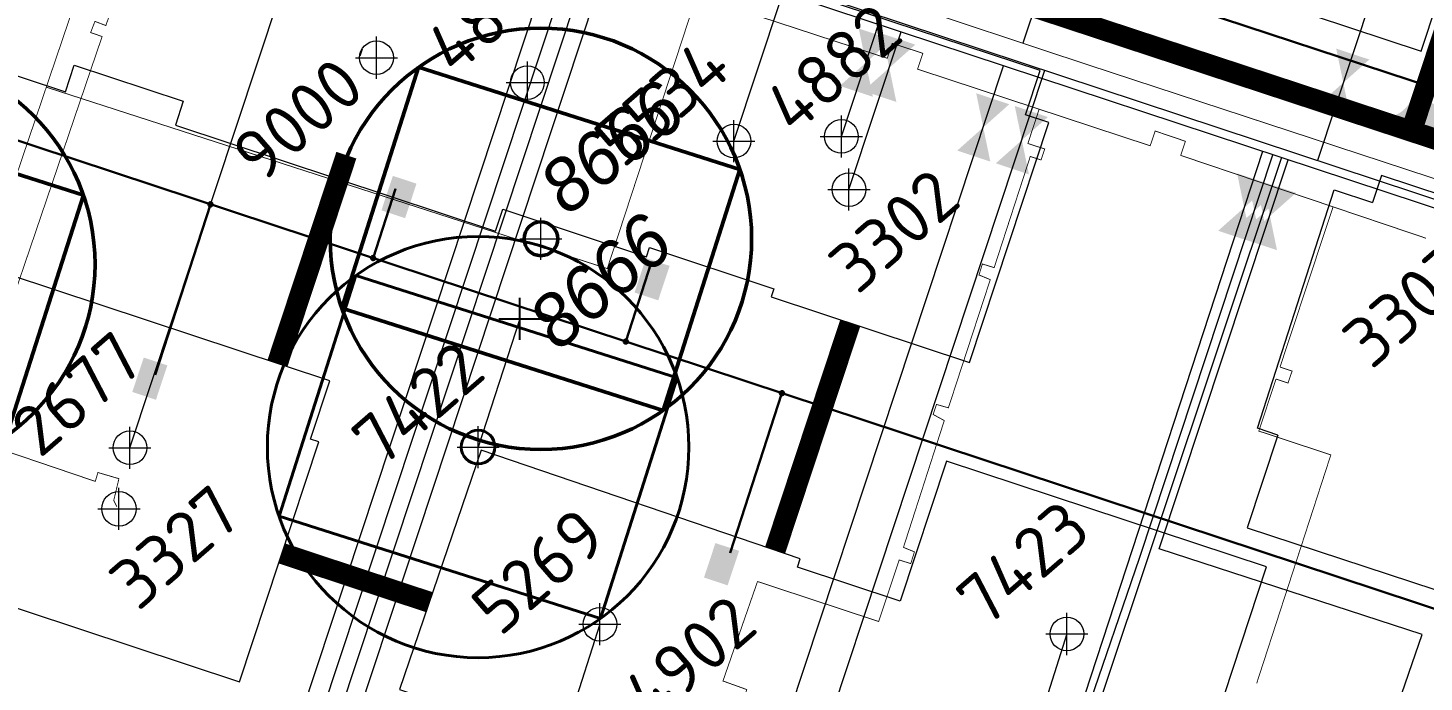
# Model space of a CAD drawing. Header units: millimetres. Extents: x 519 to 9564855, y -810 to 5021775.
# Drawn here: x 9542278.3 to 9542609.5, y 4997263.8 to 4997419.1 of the extents above; entities that cross this region are included whole.
import ezdxf

# ---------------------------------------------------------------- set-up
doc = ezdxf.new("R2010")
doc.units = ezdxf.units.MM
doc.header["$LTSCALE"] = 2
doc.header["$MEASUREMENT"] = 0
doc.header["$PDMODE"] = 2
doc.header["$PDSIZE"] = 5
doc.linetypes.add('92051501$0$DASHED', pattern=[0.75, 0.5, -0.25])
for name, color, linetype in [('164 скв. на 2011 год (измененные)', 121, 'Continuous'), ('42 доп. скв. на 2009 год', 96, 'Continuous'), ('Existing roads', 41, 'Continuous'), ('new 100 wells', 131, 'Continuous'), ('OilColl&Flowlines', 3, 'Continuous'), ('Stage 12 wells.Text&Frame', 52, 'Continuous'), ('Wels of 13phase', 200, 'Continuous'), ('Скважины  2018 года', 7, 'Continuous'), ('Скважины - Конфликты наземки', 92, 'Continuous'), ('Скважины 2019г.', 241, 'Continuous'), ('Скважины на 2021 год', 7, 'Continuous'), ('Скважины на 2025 год _ОСМОТР', 5, 'Continuous')]:
    doc.layers.add(name, color=color, linetype=linetype)
for name, color, linetype, lineweight in [('200 скв. на 2010 год', 61, 'Continuous', 0), ('WELLS(drilled after 2000y)', 6, 'Continuous', 40), ('Скважины на 2023 год', 201, 'Continuous', 20), ('Скважины на 2024 год- Резерв', 202, 'Continuous', 25), ('Скважины на 2026', 222, 'Continuous', 50), ('Электро', 1, 'Continuous', 30), ('Электроснаб', 1, 'Continuous', 18), ('Электроснабжене', 1, 'Continuous', 18)]:
    doc.layers.add(name, color=color, linetype=linetype, lineweight=lineweight)
doc.styles.add('Elect', font='isocpeur.ttf')
doc.styles.add('GeoApp', font='', dxfattribs={"height": 1})
doc.styles.add('Line_GUGK', font='')
doc.styles.get('GeoApp').set_extended_font_data('D431', italic=True)
doc.styles.get('Line_GUGK').set_extended_font_data('Bm431', italic=True)

msp = doc.modelspace()

# ---------------------------------------------------------------- hatches: boundary and pattern name
at = {"layer": 'Existing roads', "lineweight": 0}
msp.add_hatch(color=256, dxfattribs=at).paths.add_polyline_path([(9542617.32909, 4997391.51965, -0.406846034), (9542612.50759, 4997400.81569), (9542606.80679, 4997402.70198, -0.406846034), (9542597.39213, 4997398.11643)])
at = {"layer": 'Электро'}
for points in [[(9542362.17731, 4997375.76552), (9542367.78955, 4997373.90853), (9542370.49678, 4997382.09039), (9542364.88454, 4997383.94738)], [(9542422.22984, 4997356.25327), (9542427.84207, 4997354.39629), (9542430.5493, 4997362.57815), (9542424.93706, 4997364.43513)], [(9542303.06537, 4997332.63828), (9542308.67761, 4997330.78129), (9542311.38483, 4997338.96315), (9542305.7726, 4997340.82014)], [(9542447.02068, 4997294.9212), (9542441.40845, 4997296.77819), (9542438.70122, 4997288.59633), (9542444.31345, 4997286.73934)]]:
    msp.add_hatch(color=256, dxfattribs=at).paths.add_polyline_path(points)
at = {"layer": 'Электроснаб', "linetype": '92051501$0$DASHED', "lineweight": 0}
for points in [[(9542362.17731, 4997375.76552), (9542367.78955, 4997373.90853), (9542370.49678, 4997382.09039), (9542364.88454, 4997383.94738)], [(9542422.22984, 4997356.25327), (9542427.84207, 4997354.39629), (9542430.5493, 4997362.57815), (9542424.93706, 4997364.43513)], [(9542303.06537, 4997332.63828), (9542308.67761, 4997330.78129), (9542311.38483, 4997338.96315), (9542305.7726, 4997340.82014)], [(9542447.02068, 4997294.9212), (9542441.40845, 4997296.77819), (9542438.70122, 4997288.59633), (9542444.31345, 4997286.73934)]]:
    msp.add_hatch(color=1, dxfattribs=at).paths.add_polyline_path(points)
at = {"layer": 'Электроснабжене', "linetype": '92051501$0$DASHED', "lineweight": 0}
for points in [[(9542362.17731, 4997375.76552), (9542367.78955, 4997373.90853), (9542370.49678, 4997382.09039), (9542364.88454, 4997383.94738)], [(9542422.22984, 4997356.25327), (9542427.84207, 4997354.39629), (9542430.5493, 4997362.57815), (9542424.93706, 4997364.43513)], [(9542303.06537, 4997332.63828), (9542308.67761, 4997330.78129), (9542311.38483, 4997338.96315), (9542305.7726, 4997340.82014)], [(9542447.02068, 4997294.9212), (9542441.40845, 4997296.77819), (9542438.70122, 4997288.59633), (9542444.31345, 4997286.73934)]]:
    msp.add_hatch(color=1, dxfattribs=at).paths.add_polyline_path(points)

# ---------------------------------------------------------------- linework, layer by layer
at = {"layer": '164 скв. на 2011 год (измененные)', "color": 0, "linetype": 'ByBlock', "lineweight": 0}
msp.add_lwpolyline([(9542574.87002, 4997322.40357), (9542567.58202, 4997300.37759), (9542634.46707, 4997278.35872), (9542640.2538, 4997295.94148)], dxfattribs=at)
at = {"layer": '42 доп. скв. на 2009 год', "color": 0, "linetype": 'ByBlock', "lineweight": 0}
for points in [[(9542289.28225, 4997410.21502), (9542315.15978, 4997401.65261), (9542315.15978, 4997401.65261)], [(9542455.2674, 4997357.15181), (9542454.62218, 4997355.20182), (9542501.66255, 4997339.63701), (9542520.51798, 4997396.62241), (9542514.95697, 4997398.46245)], [(9542574.87002, 4997322.40357), (9542569.99735, 4997324.01585), (9542588.23745, 4997380.66299), (9542597.31826, 4997377.65831)]]:
    msp.add_lwpolyline(points, dxfattribs=at)
msp.add_circle((9542473.1, 4997380.7), 4, dxfattribs=at)
msp.add_point((9542473.1, 4997380.7), dxfattribs=at)
at = {"layer": 'DEFPOINTS', "color": 1, "lineweight": 0, "ltscale": 80}
msp.add_point((9542471, 4997393), dxfattribs=at)
at = {"layer": 'Existing roads', "lineweight": 0}
msp.add_line((9542116.83, 4997555.89), (9543666.82, 4997045.14), dxfattribs=at)
at = {"layer": 'Existing roads', "color": 3, "linetype": 'ByBlock', "lineweight": 0, "ltscale": 80}
msp.add_line((9542471.3, 4997393.3), (9542480.75547, 4997421.87656), dxfattribs=at)
at = {"layer": 'Existing roads', "lineweight": 0, "const_width": 5, "flags": 128}
for points in [[(9542116.88988, 4997555.89), (9542853.50174, 4997313.14322)], [(9542637.21537, 4997487.33865), (9542606.50942, 4997394.53831)], [(9542353.85213, 4997388.85002), (9542337.50033, 4997339.43119)], [(9542473.38962, 4997348.99201), (9542455.5578, 4997295.0426)]]:
    msp.add_lwpolyline(points, dxfattribs=at)
at = {"layer": 'new 100 wells', "color": 0, "linetype": 'ByBlock', "lineweight": 0}
msp.add_lwpolyline([(9542485.25376, 4997283.00026), (9542460.87354, 4997291.06724)], dxfattribs=at)
at = {"layer": 'OilColl&Flowlines', "lineweight": 0}
for p, q in [((9542695.19707, 4997348.73558, 0), (9540718.01393, 4998002.8832)), ((9542628.7, 4997521.9), (9542584.27089, 4997387.62518)), ((9542209.11018, 4997511.75906), (9542695.84349, 4997350.70783)), ((9542480.2128, 4997289.98318), (9542519.60101, 4997409.02327))]:
    msp.add_line(p, q, dxfattribs=at)
at = {"layer": 'OilColl&Flowlines', "linetype": 'ByBlock', "lineweight": 0}
msp.add_line((9542302.5, 4997319.4), (9542350.65176, 4997464.92552), dxfattribs=at)
at = {"layer": 'OilColl&Flowlines', "linetype": 'ByBlock', "lineweight": 0, "ltscale": 80}
for p, q in [((9542320.1136, 4997186.51457), (9542405.45262, 4997444.59591, 0)), ((9542334.08209, 4997214.2519, 0), (9542409.81286, 4997443.15335, 0)), ((9542337.94612, 4997213.03443, 0), (9542413.65871, 4997441.88097, 0)), ((9542343.49378, 4997216.33453), (9542417.67495, 4997440.55222, 0)), ((9542473.1, 4997380.7), (9542485.47997, 4997418.11931, 0)), ((9542458.99517, 4997256.53197), (9542509.79406, 4997410.07513, 0)), ((9542571.22986, 4997389.74944, 0), (9542484.81796, 4997125.88915, 0)), ((9542541.99328, 4997293.16773), (9542573.67875, 4997388.93924, 0)), ((9542575.68655, 4997388.27497, 0), (9542490.65285, 4997133.21876, 0)), ((9542546.69502, 4997295.37777), (9542577.25758, 4997387.7552, 0)), ((9542520.28294, 4997229.71205), (9542541.99328, 4997293.16773)), ((9542609.0805, 4997275.05887), (9542546.69502, 4997295.37777)), ((9542524.8, 4997275.2), (9542494.87553, 4997180.93814, 49.65175)), ((9542590.1, 4997220), (9542609.0805, 4997275.05887))]:
    msp.add_line(p, q, dxfattribs=at)
at = {"layer": 'OilColl&Flowlines', "color": 3, "lineweight": 0}
msp.add_line((9542469.2, 4997256.7), (9542480.2128, 4997289.98318), dxfattribs=at)
at = {"layer": 'OilColl&Flowlines', "color": 3, "linetype": 'ByBlock', "lineweight": 0, "ltscale": 80, "const_width": 0.2}
msp.add_lwpolyline([(9542433.52423, 4997852.13291), (9542298.12325, 4997450.66014), (9542298.12325, 4997450.66014), (9542234.11464, 4997261.67999)], dxfattribs=at)
at = {"layer": 'OilColl&Flowlines', "linetype": 'ByBlock', "lineweight": 0, "ltscale": 200, "const_width": 0.2}
msp.add_lwpolyline([(9542282.73511, 4997404.97693), (9542415.75477, 4997361.93436), (9542441.21901, 4997439.71558), (9542528.41702, 4997410.76073), (9542581.47802, 4997393.32576), (9542741.87097, 4997340.58789), (9542720.78303, 4997276.82783), (9542791.66302, 4997254.30651)], dxfattribs=at)
at = {"layer": 'OilColl&Flowlines', "lineweight": 0}
for points in [[(9542483.27648, 4997416.32279), (9542477.09646, 4997410.81822), (9542475.41938, 4997418.92256)], [(9542488.84086, 4997415.10286, 0), (9542482.66084, 4997409.59829, 0), (9542480.98376, 4997417.70263, 0)], [(9542596.54979, 4997411.56194), (9542590.36977, 4997406.05737), (9542588.69269, 4997414.16171)], [(9542478.77354, 4997402.71388), (9542470.91644, 4997405.31365), (9542477.09646, 4997410.81822)], [(9542484.33792, 4997401.49395, 0), (9542476.48082, 4997404.09373, 0), (9542482.66084, 4997409.59829, 0)], [(9542592.04685, 4997397.95303), (9542584.18975, 4997400.5528), (9542590.36977, 4997406.05737)], [(9542511.13515, 4997400.9537, 0), (9542504.95513, 4997395.44913, 0), (9542503.27805, 4997403.55347, 0)], [(9542520.28767, 4997397.92564), (9542514.10764, 4997392.42107), (9542512.43056, 4997400.52541)], [(9542506.63221, 4997387.34479, 0), (9542498.77511, 4997389.94456, 0), (9542504.95513, 4997395.44913, 0)], [(9542515.78472, 4997384.31673), (9542507.92762, 4997386.91651), (9542514.10764, 4997392.42107)], [(9542568.53902, 4997368.30757, 0), (9542560.68192, 4997370.90735, 0), (9542566.86194, 4997376.41191, 0)], [(9542570.95365, 4997367.52919, 0), (9542563.09654, 4997370.12896, 0), (9542569.27657, 4997375.63353, 0)], [(9542572.93229, 4997366.87894, 0), (9542565.07519, 4997369.47871, 0), (9542571.25521, 4997374.98328, 0)], [(9542574.64749, 4997366.30711, 0), (9542566.79038, 4997368.90688, 0), (9542572.9704, 4997374.41145, 0)]]:
    msp.add_solid(points, dxfattribs=at)
at = {"layer": 'OilColl&Flowlines', "linetype": 'ByBlock', "lineweight": 0}
for points in [[(9542573.04205, 4997381.91656, 0), (9542566.86203, 4997376.412, 0), (9542565.18495, 4997384.51634, 0)], [(9542575.45668, 4997381.13818, 0), (9542569.27666, 4997375.63361, 0), (9542567.59958, 4997383.73795, 0)], [(9542577.43532, 4997380.48793, 0), (9542571.2553, 4997374.98336, 0), (9542569.57822, 4997383.0877, 0)], [(9542579.15052, 4997379.91609), (9542572.9705, 4997374.41153), (9542571.29341, 4997382.51587)]]:
    msp.add_solid(points, dxfattribs=at)
at = {"layer": 'Stage 12 wells.Text&Frame', "color": 0, "linetype": 'ByBlock', "lineweight": 0}
for points in [[(9542514.95697, 4997398.46245), (9542518.41798, 4997408.92241), (9542442.43745, 4997434.06299), (9542439.70296, 4997425.79873)], [(9542672.02554, 4997348.66968), (9542675.41798, 4997358.92241), (9542599.43745, 4997384.06299), (9542597.31826, 4997377.65831)]]:
    msp.add_lwpolyline(points, dxfattribs=at)
msp.add_circle((9542471.3, 4997393.3), 4, dxfattribs=at)
msp.add_point((9542471.3, 4997393.3), dxfattribs=at)
at = {"layer": 'WELLS(drilled after 2000y)', "color": 6, "lineweight": 0, "const_width": 0.2}
for points in [[(9542609.994, 4997369.14), (9542551.79008, 4997388.8095), (9542552.921, 4997392.156), (9542545.74484, 4997394.59125), (9542544.556, 4997391.088), (9542489.375, 4997409.28), (9542490.6255, 4997413.04088), (9542483.34995, 4997415.40877), (9542482.194, 4997411.857), (9542426.745, 4997430.023), (9542427.855, 4997433.678), (9542420.68763, 4997436.01732), (9542419.538, 4997432.495), (9542364.088, 4997450.729), (9542365.28169, 4997454.47009), (9542358.08255, 4997456.8493), (9542356.898, 4997453.265), (9542301.36102, 4997471.31297), (9542302.63611, 4997475.04483), (9542295.31, 4997477.548), (9542294.194, 4997473.977), (9542238.812, 4997492.121)], [(9542313.18939, 4997467.61107), (9542296.799, 4997419.628), (9542294.201, 4997420.621), (9542293.175, 4997417.955), (9542295.90388, 4997417.02928), (9542271.924, 4997346.499), (9542269.043, 4997347.514), (9542268.035, 4997344.9), (9542270.866, 4997343.787), (9542263.329, 4997321.933), (9542294.283, 4997311.413), (9542294.90615, 4997313.52191), (9542299.891, 4997312.06), (9542298.658, 4997306.862), (9542299.439, 4997305.361)], [(9542518.21243, 4997399.77291), (9542515.54467, 4997391.63743), (9542519.54693, 4997390.32479), (9542518.6674, 4997387.71963), (9542516.10925, 4997388.54995), (9542507.545, 4997362.164), (9542504.74293, 4997363.0244), (9542503.942, 4997360.416), (9542506.621, 4997359.317), (9542496.683, 4997328.881), (9542493.859, 4997329.688), (9542493.071, 4997327.301), (9542495.708, 4997325.856), (9542486.024, 4997295.758), (9542488.63, 4997294.679), (9542487.75422, 4997291.89756), (9542485.012, 4997292.761), (9542480.13148, 4997278.1586), (9542451.39697, 4997287.64725), (9542443.19911, 4997264.02956), (9542448.84436, 4997261.99704), (9542448.0171, 4997259.30058)]]:
    msp.add_lwpolyline(points, dxfattribs=at)
at = {"layer": 'WELLS(drilled after 2000y)', "linetype": 'ByBlock', "lineweight": 0, "ltscale": 200, "const_width": 0.2}
for points in [[(9542587.94365, 4997376.59172), (9542575.35665, 4997338.55097)], [(9542574.4151, 4997335.7054), (9542570.33138, 4997323.36347), (9542587.42021, 4997317.70908), (9542569.82762, 4997263.47322)], [(9542574.4151, 4997335.7054), (9542577.26242, 4997334.76053), (9542578.22799, 4997337.60089), (9542575.35665, 4997338.55097)]]:
    msp.add_lwpolyline(points, dxfattribs=at)
at = {"layer": 'WELLS(drilled after 2000y)', "color": 0, "linetype": 'ByBlock', "lineweight": 0}
msp.add_lwpolyline([(9542345.33707, 4997321.47786), (9542349.91798, 4997335.32241), (9542273.93745, 4997360.46299), (9542255.08202, 4997303.4776), (9542257.06293, 4997302.82215)], dxfattribs=at)
msp.add_circle((9542302.5, 4997319.4), 4, dxfattribs=at)
at = {"layer": 'WELLS(drilled after 2000y)', "color": 0, "linetype": 'ByBlock', "lineweight": 0, "ltscale": 80}
msp.add_point((9542302.5, 4997319.4), dxfattribs=at)
at = {"layer": 'Wels of 13phase', "color": 0, "linetype": 'ByBlock', "lineweight": 0}
msp.add_lwpolyline([(9542257.06293, 4997302.82215), (9542252.48202, 4997288.97759), (9542328.46255, 4997263.83701), (9542347.31798, 4997320.82241), (9542345.33707, 4997321.47786)], dxfattribs=at)
msp.add_circle((9542299.9, 4997304.9), 4.0951, dxfattribs=at)
msp.add_point((9542299.9, 4997304.9), dxfattribs=at)
at = {"layer": 'Скважины  2018 года', "color": 3, "linetype": 'ByBlock', "lineweight": 0, "ltscale": 50}
for p, q in [((9542556.7, 4997542.9), (9542514.37079, 4997415.4249)), ((9542445.8, 4997392.2), (9542457.44441, 4997427.39563, 0)), ((9542414, 4997277.5), (9542393.52382, 4997214.01161, 49.65175))]:
    msp.add_line(p, q, dxfattribs=at)
at = {"layer": 'Скважины  2018 года', "color": 0, "linetype": 'ByBlock', "lineweight": 0}
msp.add_lwpolyline([(9542532.89664, 4997438.69649), (9542608.84031, 4997413.54576), (9542627.70336, 4997470.50351), (9542551.75969, 4997495.65424)], close=True, dxfattribs=at)
for points in [[(9542238.84086, 4997419.8769), (9542287.19478, 4997403.88368), (9542289.28225, 4997410.21502)], [(9542425.78099, 4997366.90833), (9542425.78099, 4997366.90833), (9542455.2674, 4997357.15181), (9542455.2674, 4997357.15181), (9542455.2674, 4997357.15181)], [(9542460.87354, 4997291.06724), (9542461.53424, 4997293.00793), (9542385.8028, 4997318.79065), (9542366.46576, 4997261.99207), (9542404.54965, 4997249.02643)]]:
    msp.add_lwpolyline(points, dxfattribs=at)
at = {"layer": 'Скважины  2018 года', "color": 41, "linetype": 'ByBlock', "lineweight": 0, "ltscale": 50, "const_width": 5}
msp.add_lwpolyline([(9542373.53265, 4997282.74114), (9542338.48445, 4997294.33796)], dxfattribs=at)
at = {"layer": 'Скважины  2018 года', "color": 0, "linetype": 'ByBlock', "lineweight": 0}
for centre in [(9542445.8, 4997392.2), (9542414, 4997277.5)]:
    msp.add_circle(centre, 4, dxfattribs=at)
for p in [(9542445.8, 4997392.2), (9542414, 4997277.5)]:
    msp.add_point(p, dxfattribs=at)
at = {"layer": 'Скважины  2018 года', "color": 0, "linetype": 'ByBlock', "lineweight": 0, "ltscale": 50}
msp.add_point((9542524.8, 4997275.2), dxfattribs=at)
at = {"layer": 'Скважины - Конфликты наземки', "linetype": 'ByBlock', "lineweight": 0}
msp.add_circle((9542400, 4997369), 4, dxfattribs=at)
at = {"layer": 'Скважины - Конфликты наземки', "linetype": 'ByBlock', "lineweight": 0, "ltscale": 80}
msp.add_point((9542400, 4997369), dxfattribs=at)
at = {"layer": 'Скважины 2019г.', "color": 0, "linetype": 'ByBlock', "lineweight": 0}
msp.add_lwpolyline([(9542562.18622, 4997260.84833), (9542572.1822, 4997291.16642), (9542496.20522, 4997316.21632), (9542485.25376, 4997283.00026)], dxfattribs=at)
msp.add_circle((9542524.8, 4997275.2), 4, dxfattribs=at)
at = {"layer": 'Скважины на 2021 год', "color": 0, "linetype": 'ByBlock', "lineweight": 0}
msp.add_lwpolyline([(9542315.15978, 4997401.65261), (9542313.28202, 4997395.9776), (9542389.26254, 4997370.83702), (9542390.97605, 4997376.01562), (9542390.97605, 4997376.01562)], dxfattribs=at)
msp.add_circle((9542361, 4997412), 4, dxfattribs=at)
at = {"layer": 'Скважины на 2021 год', "color": 0, "lineweight": 0}
msp.add_point((9542361, 4997412), dxfattribs=at)
at = {"layer": 'Скважины на 2023 год', "color": 0, "linetype": 'ByBlock', "lineweight": 0}
for points in [[(9542357.56722, 4997414.0533), (9542357.01593, 4997412.35658)], [(9542390.97605, 4997376.01562), (9542390.97605, 4997376.01562), (9542425.06255, 4997364.73701), (9542425.78099, 4997366.90833), (9542425.78099, 4997366.90833)]]:
    msp.add_lwpolyline(points, dxfattribs=at)
msp.add_circle((9542396.8, 4997406.1), 4, dxfattribs=at)
msp.add_point((9542396.8, 4997406.1), dxfattribs=at)
at = {"layer": 'Скважины на 2024 год- Резерв'}
msp.add_point((9542395, 4997350), dxfattribs=at)
at = {"layer": 'Скважины на 2025 год _ОСМОТР', "color": 9, "linetype": 'ByBlock', "lineweight": 0, "true_color": 0xc7c8ca}
msp.add_line((9542395, 4997350), (9542385.11, 4997319.56), dxfattribs=at)
at = {"layer": 'Скважины на 2025 год _ОСМОТР', "color": 9, "linetype": 'ByBlock', "lineweight": 40, "ltscale": 50, "true_color": 0xc7c8ca}
msp.add_lwpolyline([(9542337.88913, 4997303.12257), (9542414.11178, 4997278.83044), (9542432.33087, 4997335.99743), (9542356.10822, 4997360.28956)], close=True, dxfattribs=at)
msp.add_circle((9542385.11, 4997319.56), 50, dxfattribs=at)
at = {"layer": 'Скважины на 2025 год _ОСМОТР', "color": 9, "linetype": 'ByBlock', "lineweight": 40, "true_color": 0xc7c8ca}
msp.add_circle((9542385.11, 4997319.56), 4, dxfattribs=at)
at = {"layer": 'Скважины на 2025 год _ОСМОТР', "color": 9, "linetype": 'ByBlock', "lineweight": 0, "true_color": 0xc7c8ca}
for p in [(9542395, 4997350), (9542385.11, 4997319.56)]:
    msp.add_point(p, dxfattribs=at)
at = {"layer": 'Скважины на 2026', "linetype": 'ByBlock', "ltscale": 50}
for points in [[(9542352.77913, 4997352.56257), (9542429.00178, 4997328.27044), (9542447.22087, 4997385.43743), (9542370.99822, 4997409.72956)], [(9542197.00913, 4997346.52257), (9542273.23178, 4997322.23044), (9542291.45087, 4997379.39743), (9542215.22822, 4997403.68956)]]:
    msp.add_lwpolyline(points, close=True, dxfattribs=at)
for centre in [(9542400, 4997369), (9542244.23, 4997362.96)]:
    msp.add_circle(centre, 50, dxfattribs=at)
at = {"layer": 'Скважины на 2026', "linetype": 'ByBlock'}
msp.add_circle((9542400, 4997369), 4, dxfattribs=at)
at = {"layer": 'Скважины на 2026', "linetype": 'ByBlock', "lineweight": 0}
msp.add_point((9542400, 4997369), dxfattribs=at)
at = {"layer": 'Электро'}
for p, q in [((9541616.83388, 4997610.26342), (9542928.95923, 4997176.35178, 0)), ((9542365.53514, 4997380.88671), (9542360.19192, 4997364.43957, 0)), ((9542321.61548, 4997377.17203), (9542308.46786, 4997336.71151, 0)), ((9542426.20463, 4997363.2733), (9542420.14276, 4997344.6142, 0)), ((9542444.89609, 4997294.41513, 0), (9542457.18953, 4997332.36306, 0))]:
    msp.add_line(p, q, dxfattribs=at)
at = {"layer": 'Электро', "ltscale": 0.7}
msp.add_line((9542184.7772, 4997545.40977, 0), (9542822.8784, 4997335.37027, 0), dxfattribs=at)
at = {"layer": 'Электро'}
for centre, start, end in [((9542321.61548, 4997377.17203), 161.9999999, 341.9999999), ((9542321.61548, 4997377.17203), 341.9999999, 161.9999999), ((9542360.19192, 4997364.43957, 0), 161.9999999, 341.9999999), ((9542360.19192, 4997364.43957, 0), 161.9999999, 341.9999999), ((9542360.19192, 4997364.43957, 0), 161.9999999, 341.9999999), ((9542360.19192, 4997364.43957, 0), 341.9999999, 161.9999999), ((9542360.19192, 4997364.43957, 0), 341.9999999, 161.9999999), ((9542360.19192, 4997364.43957, 0), 341.9999999, 161.9999999), ((9542420.14276, 4997344.6142, 0), 162, 342), ((9542420.14276, 4997344.6142, 0), 162, 342), ((9542420.14276, 4997344.6142, 0), 162, 342), ((9542420.14276, 4997344.6142, 0), 342, 162), ((9542420.14276, 4997344.6142, 0), 342, 162), ((9542420.14276, 4997344.6142, 0), 342, 162), ((9542457.18953, 4997332.36306, 0), 161.9999999, 341.9999999), ((9542457.18953, 4997332.36306, 0), 161.9999999, 341.9999999), ((9542457.18953, 4997332.36306, 0), 161.9999999, 341.9999999), ((9542457.18953, 4997332.36306, 0), 341.9999999, 161.9999999), ((9542457.18953, 4997332.36306, 0), 341.9999999, 161.9999999), ((9542457.18953, 4997332.36306, 0), 341.9999999, 161.9999999)]:
    msp.add_arc(centre, 0.5, start, end, dxfattribs=at)
at = {"layer": 'Электроснаб', "color": 1, "linetype": '92051501$0$DASHED', "lineweight": 0}
for p, q in [((9541616.83388, 4997610.26342), (9542928.95923, 4997176.35178, 0)), ((9542365.53514, 4997380.88671), (9542360.19192, 4997364.43957, 0)), ((9542321.61548, 4997377.17203), (9542308.46786, 4997336.71151, 0)), ((9542426.20463, 4997363.2733), (9542420.14276, 4997344.6142, 0)), ((9542444.89609, 4997294.41513, 0), (9542457.18953, 4997332.36306, 0))]:
    msp.add_line(p, q, dxfattribs=at)
at = {"layer": 'Электроснаб', "color": 1, "linetype": '92051501$0$DASHED', "lineweight": 0, "ltscale": 0.7}
msp.add_line((9542184.7772, 4997545.40977, 0), (9542822.8784, 4997335.37027, 0), dxfattribs=at)
at = {"layer": 'Электроснаб', "color": 1, "linetype": '92051501$0$DASHED', "lineweight": 0}
for centre, start, end in [((9542321.61548, 4997377.17203), 161.9999999, 341.9999999), ((9542321.61548, 4997377.17203), 341.9999999, 161.9999999), ((9542360.19192, 4997364.43957, 0), 161.9999999, 341.9999999), ((9542360.19192, 4997364.43957, 0), 161.9999999, 341.9999999), ((9542360.19192, 4997364.43957, 0), 161.9999999, 341.9999999), ((9542360.19192, 4997364.43957, 0), 341.9999999, 161.9999999), ((9542360.19192, 4997364.43957, 0), 341.9999999, 161.9999999), ((9542360.19192, 4997364.43957, 0), 341.9999999, 161.9999999), ((9542420.14276, 4997344.6142, 0), 162, 342), ((9542420.14276, 4997344.6142, 0), 162, 342), ((9542420.14276, 4997344.6142, 0), 162, 342), ((9542420.14276, 4997344.6142, 0), 342, 162), ((9542420.14276, 4997344.6142, 0), 342, 162), ((9542420.14276, 4997344.6142, 0), 342, 162), ((9542457.18953, 4997332.36306, 0), 161.9999999, 341.9999999), ((9542457.18953, 4997332.36306, 0), 161.9999999, 341.9999999), ((9542457.18953, 4997332.36306, 0), 161.9999999, 341.9999999), ((9542457.18953, 4997332.36306, 0), 341.9999999, 161.9999999), ((9542457.18953, 4997332.36306, 0), 341.9999999, 161.9999999), ((9542457.18953, 4997332.36306, 0), 341.9999999, 161.9999999)]:
    msp.add_arc(centre, 0.5, start, end, dxfattribs=at)
at = {"layer": 'Электроснабжене', "color": 1, "linetype": '92051501$0$DASHED', "lineweight": 0}
for p, q in [((9541616.83388, 4997610.26342), (9542928.95923, 4997176.35178, 0)), ((9542365.53514, 4997380.88671), (9542360.19192, 4997364.43957, 0)), ((9542321.61548, 4997377.17203), (9542308.46786, 4997336.71151, 0)), ((9542426.20463, 4997363.2733), (9542420.14276, 4997344.6142, 0)), ((9542444.89609, 4997294.41513, 0), (9542457.18953, 4997332.36306, 0))]:
    msp.add_line(p, q, dxfattribs=at)
at = {"layer": 'Электроснабжене', "color": 1, "linetype": '92051501$0$DASHED', "lineweight": 0, "ltscale": 0.7}
msp.add_line((9542184.7772, 4997545.40977, 0), (9542822.8784, 4997335.37027, 0), dxfattribs=at)
at = {"layer": 'Электроснабжене', "color": 1, "linetype": '92051501$0$DASHED', "lineweight": 0}
for centre, start, end in [((9542321.61548, 4997377.17203), 161.9999999, 341.9999999), ((9542321.61548, 4997377.17203), 341.9999999, 161.9999999), ((9542360.19192, 4997364.43957, 0), 161.9999999, 341.9999999), ((9542360.19192, 4997364.43957, 0), 161.9999999, 341.9999999), ((9542360.19192, 4997364.43957, 0), 161.9999999, 341.9999999), ((9542360.19192, 4997364.43957, 0), 341.9999999, 161.9999999), ((9542360.19192, 4997364.43957, 0), 341.9999999, 161.9999999), ((9542360.19192, 4997364.43957, 0), 341.9999999, 161.9999999), ((9542420.14276, 4997344.6142, 0), 162, 342), ((9542420.14276, 4997344.6142, 0), 162, 342), ((9542420.14276, 4997344.6142, 0), 162, 342), ((9542420.14276, 4997344.6142, 0), 342, 162), ((9542420.14276, 4997344.6142, 0), 342, 162), ((9542420.14276, 4997344.6142, 0), 342, 162), ((9542457.18953, 4997332.36306, 0), 161.9999999, 341.9999999), ((9542457.18953, 4997332.36306, 0), 161.9999999, 341.9999999), ((9542457.18953, 4997332.36306, 0), 161.9999999, 341.9999999), ((9542457.18953, 4997332.36306, 0), 341.9999999, 161.9999999), ((9542457.18953, 4997332.36306, 0), 341.9999999, 161.9999999), ((9542457.18953, 4997332.36306, 0), 341.9999999, 161.9999999)]:
    msp.add_arc(centre, 0.5, start, end, dxfattribs=at)

# ---------------------------------------------------------------- texts
at = {"layer": '200 скв. на 2010 год', "color": 0, "linetype": 'ByBlock', "lineweight": 0, "style": 'Elect'}
msp.add_text('4902', height=12, rotation=41, dxfattribs=at).set_placement((9542426.21909, 4997253.61205))
at = {"layer": '42 доп. скв. на 2009 год', "color": 0, "linetype": 'ByBlock', "lineweight": 0, "style": 'Elect'}
for s, p in [('3302', (9542475.13442, 4997355.47941)), ('3303', (9542597.06393, 4997337.69351))]:
    msp.add_text(s, height=12, rotation=41, dxfattribs=at).set_placement(p)
at = {"layer": 'Stage 12 wells.Text&Frame', "color": 0, "linetype": 'ByBlock', "lineweight": 0, "style": 'Elect'}
msp.add_text('4882', height=12, rotation=41, dxfattribs=at).set_placement((9542459.95136, 4997393.3677))
at = {"layer": 'WELLS(drilled after 2000y)', "color": 0, "linetype": 'ByBlock', "lineweight": 0, "style": 'Elect'}
msp.add_text('2677', height=12, rotation=41, dxfattribs=at).set_placement((9542281.14193, 4997316.68632))
at = {"layer": 'Wels of 13phase', "color": 0, "linetype": 'ByBlock', "lineweight": 0, "style": 'Elect'}
msp.add_text('3327', height=12, rotation=41, dxfattribs=at).set_placement((9542304.46254, 4997280.33702))
at = {"layer": 'Скважины  2018 года', "color": 0, "linetype": 'ByBlock', "lineweight": 0, "style": 'Elect'}
for s, p in [('5534', (9542419.4781, 4997385.43986)), ('5269', (9542390.33986, 4997274.31678))]:
    msp.add_text(s, height=12, rotation=41, dxfattribs=at).set_placement(p)
at = {"layer": 'Скважины - Конфликты наземки', "lineweight": 35, "style": 'GeoApp'}
msp.add_text('8666', height=12.5, rotation=38.8332141, dxfattribs=at).set_placement((9542406.27117, 4997374.20079))
at = {"layer": 'Скважины 2019г.', "color": 0, "linetype": 'ByBlock', "lineweight": 0, "style": 'Elect'}
msp.add_text('7423', height=12, rotation=41, dxfattribs=at).set_placement((9542505.47821, 4997276.30836))
at = {"layer": 'Скважины на 2021 год', "color": 0, "linetype": 'ByBlock', "lineweight": 0, "style": 'Elect'}
msp.add_text('9000', height=12, rotation=41, dxfattribs=at).set_placement((9542333.65903, 4997381.81995))
at = {"layer": 'Скважины на 2023 год', "color": 0, "linetype": 'ByBlock', "lineweight": 0, "style": 'Elect'}
msp.add_text('4881J', height=12, rotation=41, dxfattribs=at).set_placement((9542379.51768, 4997407.4193))
at = {"layer": 'Скважины на 2025 год _ОСМОТР', "color": 9, "linetype": 'ByBlock', "lineweight": 40, "true_color": 0xc7c8ca, "style": 'Elect'}
msp.add_text('7422', height=12, rotation=41, dxfattribs=at).set_placement((9542362.02764, 4997314.25403))
at = {"layer": 'Скважины на 2026', "linetype": 'ByBlock', "style": 'Line_GUGK'}
msp.add_text('8666', height=12.5, rotation=41, dxfattribs=at).set_placement((9542404.15466, 4997342.05423))

doc.saveas('drawing.dxf')
